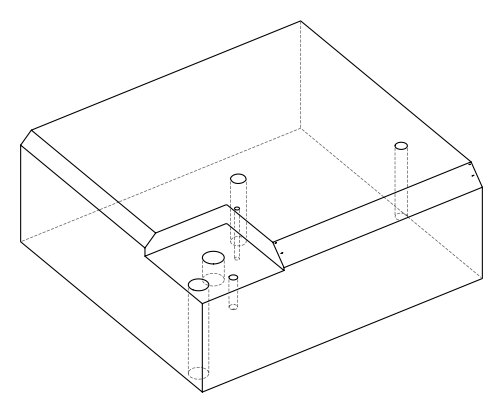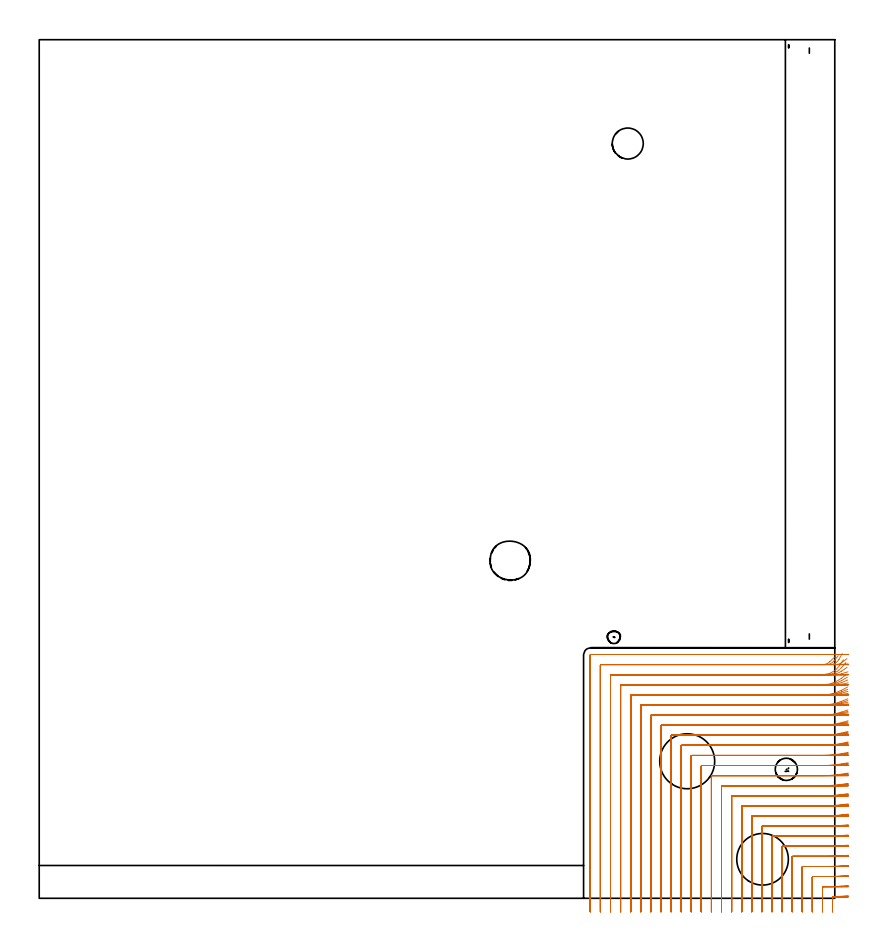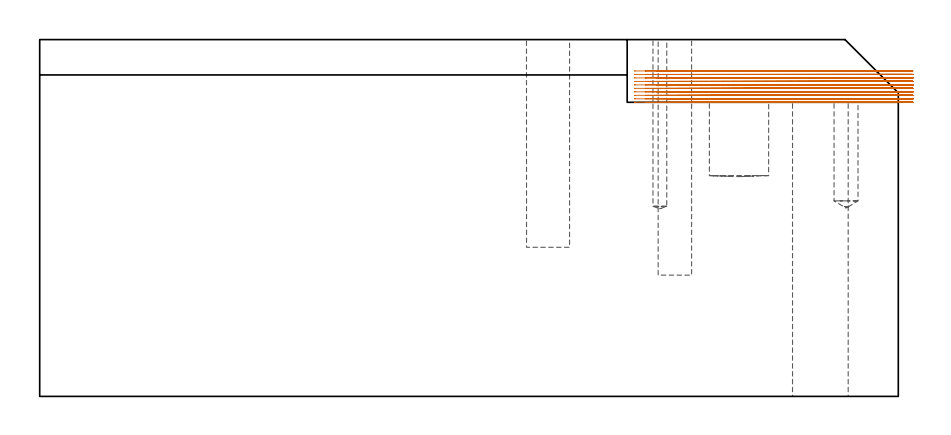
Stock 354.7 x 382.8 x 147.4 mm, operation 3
(PLAN: 16 operations, 11 tool changes, 156.4 min)
(1 AREA_MILL | FG_CHAMFER_SURFACE | UGT0205_001 | 11.84 min | 26630 mm3)
(2 AREA_MILL_1 | FG_CHAMFER_SURFACE_1 | UGT0205_001 | 17.73 min | 67552 mm3)
(3 MILL_CORNER_NOTCH_RECTANGULAR | CORNER_NOTCH_RECTANGULAR | NXT0201_008 | Follow Part, ap 1.5, ae 75% | 120.4 min | 321274 mm3)
(4 MILL_BLIND_HOLE_FROM_SOLID_MATERIAL | STEP1POCKET | NXT0201_011 | Spiral | 1.03 min | 14537 mm3)
(5 MILL_BLIND_HOLE_FROM_SOLID_MATERIAL_1 | STEP1POCKET_3 | NXT0201_011 | Spiral | 2.65 min | 21349 mm3)
(6 INDEXABLE_INSERT_DRILL_BLIND_HOLE_FROM_SOLID | STEP1POCKET_1 | NXT0302_020 | 0.14 min | 14312 mm3)
(7 SPOT_DRILL | STEP1HOLE | NXT0321_9005460120000 | 0.05 min | 181 mm3)
(8 SPOT_DRILL_1 | STEP1POCKET_2 | NXT0321_9005460120000 | 0.03 min | 7 mm3)
(9 SPOT_DRILL_2 | STEP1POCKET_4 | NXT0321_9005460120000 | 0.03 min | 26 mm3)
(10 DRILL_BLIND_HOLE_INTO_CENTER | STEP1HOLE | NXT0301_028 | 0.05 min | 124 mm3)
(11 GUN_DRILL_THROUGH_HOLE | STEP1HOLE | UGT0307_001 | 0.55 min | 2199 mm3)
(12 SPADE_DRILL_TO_ENLARGE_THROUGH_HOLE | STEP1HOLE | UGT0306_005 | 0.52 min | 17512 mm3)
(13 DRILL_TO_ENLARGE_THROUGH_HOLE | STEP1HOLE | UGT0301_055 | 0.53 min | 30396 mm3)
(14 DRILL_BLIND_HOLE_INTO_CENTER_1 | STEP1POCKET_2 | UGT0301_494 | 0.19 min | 3193 mm3)
(15 DRILL_BLIND_HOLE_INTO_CENTER_2 | STEP1POCKET_4 | NXT0301_028 | 0.29 min | 1756 mm3)
(16 BORE_BLIND_HOLE | STEP1POCKET_3 | UGT0332_075 | 0.35 min | 0 mm3)
(TOOL UGT0205_001 | Chamfer Mill 20 x 3 x 45 deg. | D20 FL50 Z2)
(TOOL NXT0201_008 | ENDMILL 6mm [2P460-0600-NA 1630] | D6 FL26 Z6)
(TOOL NXT0201_011 | ENDMILL 12mm [2P460-1200-NA 1630] | D12 FL38 Z6)
(TOOL NXT0302_020 | Index. Insert Drill 24.5mm [880-D2450L25-03] | D24.5 PA176 FL74 Z2)
(TOOL NXT0321_9005460120000 | NC Spot Drill, 142deg, 12mm, Carbide, Uncoated | D12 PA142 FL30 Z2)
(TOOL NXT0301_028 | Carbide Drill 5.7mm [860.1-0570-046A1-MM 2214] | D5.7 PA140 FL70 Z2)
(TOOL UGT0307_001 | Gun Drill 5 mm | D5 PA130 FL24 Z1)
(TOOL UGT0306_005 | Spade Drill 14.5mm | D14.5 PA132 FL10 Z2)
(TOOL UGT0301_055 | Twist Drill 23 mm | D23 PA118 FL155 Z2)
(TOOL UGT0301_494 | Carbide Drill 9.9 mm | D9.9 PA118 FL87 Z2)
(TOOL UGT0332_075 | 17.75 mm Rough Boring Bar | D17.75)
(OP 3 MILL_CORNER_NOTCH_RECTANGULAR, part 2 of 2)
G0 Z157.4
X360.68 Y37.537
Z134.45
G1 X357.7 Y37.188
G2 X349.332 Y36.7 R72. F500.
G1 X317.995
G3 X317.7 Y36.405 R0.3
G1 Y-3.
Y-6. F250.
G0 Z157.4
X360.677 Y42.093
Z134.45
G1 X357.7 Y41.721
G2 X349.332 Y41.2 R67.5 F500.
G1 X313.495
G3 X313.2 Y40.905 R0.3
G1 Y-3.
Y-6. F250.
G0 Z157.4
X360.673 Y46.657
Z134.45
G1 X357.7 Y46.258
G2 X349.332 Y45.7 R63. F500.
G1 X308.995
G3 X308.7 Y45.405 R0.3
G1 Y-3.
Y-6. F250.
G0 Z157.4
X360.669 Y51.231
Z134.45
G1 X357.7 Y50.802
G2 X349.332 Y50.2 R58.5 F500.
G1 X304.496
G3 X304.2 Y49.904 R0.3
G1 Y-3.
Y-6. F250.
G0 Z157.4
X360.664 Y55.817
Z134.45
G1 X357.7 Y55.352
G2 X349.332 Y54.7 R54. F500.
G1 X299.996
G3 X299.7 Y54.404 R0.3
G1 Y-3.
Y-6. F250.
G0 Z157.4
X360.657 Y60.419
Z134.45
G1 X357.7 Y59.912
G2 X349.332 Y59.2 R49.5 F500.
G1 X295.496
G3 X295.2 Y58.904 R0.3
G1 Y-3.
Y-6. F250.
G0 Z157.4
X360.648 Y65.043
Z134.45
G1 X357.7 Y64.485
G2 X349.332 Y63.7 R45. F500.
G1 X290.996
G3 X290.7 Y63.404 R0.3
G1 Y-3.
Y-6. F250.
G0 Z157.4
X360.635 Y69.694
Z134.45
G1 X357.7 Y69.074
G2 X349.332 Y68.2 R40.5 F500.
G1 X286.496
G3 X286.2 Y67.904 R0.3
G1 Y-3.
Y-6. F250.
G0 Z157.4
X360.618 Y74.383
Z134.45
G1 X357.7 Y73.686
G2 X349.332 Y72.7 R36. F500.
G1 X281.996
G3 X281.7 Y72.404 R0.3
G1 Y-3.
Y-6. F250.
G0 Z157.4
X360.592 Y79.129
Z134.45
G1 X357.7 Y78.332
G2 X349.332 Y77.2 R31.5 F500.
G1 X277.497
G3 X277.2 Y76.903 R0.3
G1 Y-3.
Y-6. F250.
G0 Z157.4
X360.552 Y83.959
Z134.45
G1 X357.7 Y83.029
G2 X349.332 Y81.7 R27. F500.
G1 X272.997
G3 X272.7 Y81.403 R0.3
G1 Y-3.
Y-6. F250.
G0 Z157.4
X360.485 Y88.929
Z134.45
G1 X357.7 Y87.814
G2 X349.332 Y86.2 R22.5 F500.
G1 X268.497
G3 X268.2 Y85.903 R0.3
G1 Y-3.
Y-6. F250.
G0 Z157.4
X360.356 Y94.158
Z134.45
G1 X357.7 Y92.763
G2 X349.332 Y90.7 R18. F500.
G1 X263.997
G3 X263.7 Y90.403 R0.3
G1 Y-3.
Y-6. F250.
G0 Z157.4
X360.054 Y99.965
Z134.45
G1 X357.7 Y98.106
G2 X349.332 Y95.2 R13.5 F500.
G1 X259.497
G3 X259.2 Y94.903 R0.3
G1 Y-3.
Y-6. F250.
G0 Z157.4
X358.515 Y106.317
Z134.45
G1 X356.882 Y103.801
G2 X349.332 Y99.7 R9. F500.
G1 X254.997
G3 X254.7 Y99.403 R0.3
G1 Y-3.
Y-6. F250.
G0 Z157.4
X354.619 Y107.558
Z134.45
G1 X352.465 Y105.47
G2 X349.332 Y104.2 R4.5 F500.
G1 X250.498
G3 X250.2 Y103.902 R0.3
G1 Y-3.
Y-6. F250.
G0 Z157.4
X352.332 Y108.7
Z134.45
G1 X349.332
X246. F500.
G3 X245.7 Y108.4 R0.3
G1 Y-3.
Y-6. F250.
G0 Z157.4
X360.694 Y1.105
Z133.011
G1 X357.7 Y0.915
G2 X353.985 Y0.745 R108. F500.
G3 X353.7 Y0.451 R0.3
G1 Y-3.
Y-6. F250.
G0 Z157.4
X360.694 Y5.622
Z133.011
G1 X357.7 Y5.425
G2 X350.885 Y5.2 R103.5 F500.
G1 X349.494
G3 X349.2 Y4.906 R0.3
G1 Y-3.
Y-6. F250.
G0 Z157.4
X360.693 Y10.141
Z133.011
G1 X357.7 Y9.935
G2 X350.885 Y9.7 R99. F500.
G1 X344.994
G3 X344.7 Y9.406 R0.3
G1 Y-3.
Y-6. F250.
G0 Z157.4
X360.692 Y14.662
Z133.011
G1 X357.7 Y14.446
G2 X350.885 Y14.2 R94.5 F500.
G1 X340.494
G3 X340.2 Y13.906 R0.3
G1 Y-3.
Y-6. F250.
G0 Z157.4
X360.691 Y19.186
Z133.011
G1 X357.7 Y18.958
G2 X350.885 Y18.7 R90. F500.
G1 X335.994
G3 X335.7 Y18.406 R0.3
G1 Y-3.
Y-6. F250.
G0 Z157.4
X360.69 Y23.711
Z133.011
G1 X357.7 Y23.472
G2 X350.885 Y23.2 R85.5 F500.
G1 X331.494
G3 X331.2 Y22.906 R0.3
G1 Y-3.
Y-6. F250.
G0 Z157.4
X360.689 Y28.24
Z133.011
G1 X357.7 Y27.987
G2 X350.885 Y27.7 R81. F500.
G1 X326.995
G3 X326.7 Y27.405 R0.3
G1 Y-3.
Y-6. F250.
G0 Z157.4
X360.688 Y32.771
Z133.011
G1 X357.7 Y32.504
G2 X350.885 Y32.2 R76.5 F500.
G1 X322.495
G3 X322.2 Y31.905 R0.3
G1 Y-3.
Y-6. F250.
G0 Z157.4
X360.687 Y37.307
Z133.011
G1 X357.7 Y37.023
G2 X350.885 Y36.7 R72. F500.
G1 X317.995
G3 X317.7 Y36.405 R0.3
G1 Y-3.
Y-6. F250.
G0 Z157.4
X360.685 Y41.848
Z133.011
G1 X357.7 Y41.545
G2 X350.885 Y41.2 R67.5 F500.
G1 X313.495
G3 X313.2 Y40.905 R0.3
G1 Y-3.
Y-6. F250.
G0 Z157.4
X360.682 Y46.394
Z133.011
G1 X357.7 Y46.07
G2 X350.885 Y45.7 R63. F500.
G1 X308.995
G3 X308.7 Y45.405 R0.3
G1 Y-3.
Y-6. F250.
G0 Z157.4
X360.68 Y50.948
Z133.011
G1 X357.7 Y50.598
G2 X350.885 Y50.2 R58.5 F500.
G1 X304.496
G3 X304.2 Y49.904 R0.3
G1 Y-3.
Y-6. F250.
G0 Z157.4
X360.676 Y55.51
Z133.011
G1 X357.7 Y55.132
G2 X350.885 Y54.7 R54. F500.
G1 X299.996
G3 X299.7 Y54.404 R0.3
G1 Y-3.
Y-6. F250.
G0 Z157.4
X360.671 Y60.084
Z133.011
G1 X357.7 Y59.671
G2 X350.885 Y59.2 R49.5 F500.
G1 X295.496
G3 X295.2 Y58.904 R0.3
G1 Y-3.
Y-6. F250.
G0 Z157.4
X360.665 Y64.673
Z133.011
G1 X357.7 Y64.219
G2 X350.885 Y63.7 R45. F500.
G1 X290.996
G3 X290.7 Y63.404 R0.3
G1 Y-3.
Y-6. F250.
G0 Z157.4
X360.657 Y69.282
Z133.011
G1 X357.7 Y68.778
G2 X350.885 Y68.2 R40.5 F500.
G1 X286.496
G3 X286.2 Y67.904 R0.3
G1 Y-3.
Y-6. F250.
G0 Z157.4
X360.646 Y73.919
Z133.011
G1 X357.7 Y73.351
G2 X350.885 Y72.7 R36. F500.
G1 X281.996
G3 X281.7 Y72.404 R0.3
G1 Y-3.
Y-6. F250.
G0 Z157.4
X360.629 Y78.595
Z133.011
G1 X357.7 Y77.946
G2 X350.885 Y77.2 R31.5 F500.
G1 X277.497
G3 X277.2 Y76.903 R0.3
G1 Y-3.
Y-6. F250.
G0 Z157.4
X360.603 Y83.332
Z133.011
G1 X357.7 Y82.574
G2 X350.885 Y81.7 R27. F500.
G1 X272.997
G3 X272.7 Y81.403 R0.3
G1 Y-3.
Y-6. F250.
G0 Z157.4
X360.559 Y88.166
Z133.011
G1 X357.7 Y87.257
G2 X350.885 Y86.2 R22.5 F500.
G1 X268.497
G3 X268.2 Y85.903 R0.3
G1 Y-3.
Y-6. F250.
G0 Z157.4
X360.477 Y93.176
Z133.011
G1 X357.7 Y92.04
G2 X350.885 Y90.7 R18. F500.
G1 X263.997
G3 X263.7 Y90.403 R0.3
G1 Y-3.
Y-6. F250.
G0 Z157.4
X360.29 Y98.561
Z133.011
G1 X357.7 Y97.047
G2 X350.885 Y95.2 R13.5 F500.
G1 X259.497
G3 X259.2 Y94.903 R0.3
G1 Y-3.
Y-6. F250.
G0 Z157.4
X359.658 Y105.09
Z133.011
G1 X357.698 Y102.819
G2 X350.885 Y99.7 R9. F500.
G1 X254.997
G3 X254.7 Y99.403 R0.3
G1 Y-3.
Y-6. F250.
G0 Z157.4
X356.272 Y108.229
Z133.011
G1 X354.397 Y105.887
G2 X350.885 Y104.2 R4.5 F500.
G1 X250.497
G3 X250.2 Y103.903 R0.3
G1 Y-3.
Y-6. F250.
G0 Z157.4
X353.885 Y108.7
Z133.011
G1 X350.885
X246. F500.
G3 X245.7 Y108.4 R0.3
G1 Y-3.
Y-6. F250.
G0 Z157.4
X360.697 Y0.96
Z131.572
G1 X357.7 Y0.819
G2 X353.99 Y0.709 R108. F500.
G3 X353.7 Y0.415 R0.3
G1 Y-3.
Y-6. F250.
G0 Z157.4
X360.696 Y5.471
Z131.572
G1 X357.7 Y5.324
G2 X352.632 Y5.2 R103.5 F500.
G1 X349.494
G3 X349.2 Y4.906 R0.3
G1 Y-3.
Y-6. F250.
G0 Z157.4
X360.696 Y9.983
Z131.572
G1 X357.7 Y9.83
G2 X352.632 Y9.7 R99. F500.
G1 X344.994
G3 X344.7 Y9.406 R0.3
G1 Y-3.
Y-6. F250.
G0 Z157.4
X360.696 Y14.497
Z131.572
G1 X357.7 Y14.336
G2 X352.632 Y14.2 R94.5 F500.
G1 X340.494
G3 X340.2 Y13.906 R0.3
G1 Y-3.
Y-6. F250.
G0 Z157.4
X360.695 Y19.012
Z131.572
G1 X357.7 Y18.843
G2 X352.632 Y18.7 R90. F500.
G1 X335.994
G3 X335.7 Y18.406 R0.3
G1 Y-3.
Y-6. F250.
G0 Z157.4
X360.695 Y23.528
Z131.572
G1 X357.7 Y23.35
G2 X352.632 Y23.2 R85.5 F500.
G1 X331.494
G3 X331.2 Y22.906 R0.3
G1 Y-3.
Y-6. F250.
G0 Z157.4
X360.694 Y28.046
Z131.572
G1 X357.7 Y27.859
G2 X352.632 Y27.7 R81. F500.
G1 X326.995
G3 X326.7 Y27.405 R0.3
G1 Y-3.
Y-6. F250.
G0 Z157.4
X360.693 Y32.567
Z131.572
G1 X357.7 Y32.368
G2 X352.632 Y32.2 R76.5 F500.
G1 X322.495
G3 X322.2 Y31.905 R0.3
G1 Y-3.
Y-6. F250.
G0 Z157.4
X360.693 Y37.09
Z131.572
G1 X357.7 Y36.879
G2 X352.632 Y36.7 R72. F500.
G1 X317.995
G3 X317.7 Y36.405 R0.3
G1 Y-3.
Y-6. F250.
G0 Z157.4
X360.692 Y41.616
Z131.572
G1 X357.7 Y41.391
G2 X352.632 Y41.2 R67.5 F500.
G1 X313.495
G3 X313.2 Y40.905 R0.3
G1 Y-3.
Y-6. F250.
G0 Z157.4
X360.69 Y46.146
Z131.572
G1 X357.7 Y45.904
G2 X352.632 Y45.7 R63. F500.
G1 X308.995
G3 X308.7 Y45.405 R0.3
G1 Y-3.
Y-6. F250.
G0 Z157.4
X360.689 Y50.68
Z131.572
G1 X357.7 Y50.42
G2 X352.632 Y50.2 R58.5 F500.
G1 X304.496
G3 X304.2 Y49.904 R0.3
G1 Y-3.
Y-6. F250.
G0 Z157.4
X360.687 Y55.22
Z131.572
G1 X357.7 Y54.938
G2 X352.632 Y54.7 R54. F500.
G1 X299.996
G3 X299.7 Y54.404 R0.3
G1 Y-3.
Y-6. F250.
G0 Z157.4
X360.684 Y59.767
Z131.572
G1 X357.7 Y59.46
G2 X352.632 Y59.2 R49.5 F500.
G1 X295.496
G3 X295.2 Y58.904 R0.3
G1 Y-3.
Y-6. F250.
G0 Z157.4
X360.681 Y64.324
Z131.572
G1 X357.7 Y63.986
G2 X352.632 Y63.7 R45. F500.
G1 X290.996
G3 X290.7 Y63.404 R0.3
G1 Y-3.
Y-6. F250.
G0 Z157.4
X360.676 Y68.894
Z131.572
G1 X357.7 Y68.518
G2 X352.632 Y68.2 R40.5 F500.
G1 X286.496
G3 X286.2 Y67.904 R0.3
G1 Y-3.
Y-6. F250.
G0 Z157.4
X360.67 Y73.481
Z131.572
G1 X357.7 Y73.059
G2 X352.632 Y72.7 R36. F500.
G1 X281.996
G3 X281.7 Y72.404 R0.3
G1 Y-3.
Y-6. F250.
G0 Z157.4
X360.661 Y78.093
Z131.572
G1 X357.7 Y77.61
G2 X352.632 Y77.2 R31.5 F500.
G1 X277.497
G3 X277.2 Y76.903 R0.3
G1 Y-3.
Y-6. F250.
G0 Z157.4
X360.647 Y82.743
Z131.572
G1 X357.7 Y82.18
G2 X352.632 Y81.7 R27. F500.
G1 X272.997
G3 X272.7 Y81.403 R0.3
G1 Y-3.
Y-6. F250.
G0 Z157.4
X360.623 Y87.454
Z131.572
G1 X357.7 Y86.778
G2 X352.632 Y86.2 R22.5 F500.
G1 X268.497
G3 X268.2 Y85.903 R0.3
G1 Y-3.
Y-6. F250.
G0 Z157.4
X360.579 Y92.273
Z131.572
G1 X357.7 Y91.428
G2 X352.632 Y90.7 R18. F500.
G1 X263.997
G3 X263.7 Y90.403 R0.3
G1 Y-3.
Y-6. F250.
G0 Z157.4
X360.481 Y97.314
Z131.572
G1 X357.7 Y96.187
G2 X352.632 Y95.2 R13.5 F500.
G1 X259.497
G3 X259.2 Y94.903 R0.3
G1 Y-3.
Y-6. F250.
G0 Z157.4
X360.179 Y102.952
Z131.572
G1 X357.7 Y101.263
G2 X352.632 Y99.7 R9. F500.
G1 X254.997
G3 X254.7 Y99.403 R0.3
G1 Y-3.
Y-6. F250.
G0 Z157.4
X358.023 Y109.134
Z131.572
G1 X356.564 Y106.512
G2 X352.632 Y104.2 R4.5 F500.
G1 X250.497
G3 X250.2 Y103.903 R0.3
G1 Y-3.
Y-6. F250.
G0 Z157.4
X355.632 Y108.7
Z131.572
G1 X352.632
X246. F500.
G3 X245.7 Y108.4 R0.3
G1 Y-3.
Y-6. F250.
G0 Z157.4
X360.699 Y0.806
Z130.133
G1 X357.7 Y0.733
G2 X355.048 Y0.7 R108. F500.
G1 X353.993
G3 X353.7 Y0.407 R0.3
G1 Y-3.
Y-6. F250.
G0 Z157.4
X360.699 Y5.311
Z130.133
G1 X357.7 Y5.234
G2 X355.048 Y5.2 R103.5 F500.
G1 X349.494
G3 X349.2 Y4.906 R0.3
G1 Y-3.
Y-6. F250.
G0 Z157.4
X360.699 Y9.816
Z130.133
G1 X357.7 Y9.736
G2 X355.048 Y9.7 R99. F500.
G1 X344.994
G3 X344.7 Y9.406 R0.3
G1 Y-3.
Y-6. F250.
G0 Z157.4
X360.699 Y14.321
Z130.133
G1 X357.7 Y14.237
G2 X355.048 Y14.2 R94.5 F500.
G1 X340.494
G3 X340.2 Y13.906 R0.3
G1 Y-3.
Y-6. F250.
G0 Z157.4
X360.699 Y18.828
Z130.133
G1 X357.7 Y18.739
G2 X355.048 Y18.7 R90. F500.
G1 X335.994
G3 X335.7 Y18.406 R0.3
G1 Y-3.
Y-6. F250.
G0 Z157.4
X360.699 Y23.334
Z130.133
G1 X357.7 Y23.241
G2 X355.048 Y23.2 R85.5 F500.
G1 X331.494
G3 X331.2 Y22.906 R0.3
G1 Y-3.
Y-6. F250.
G0 Z157.4
X360.698 Y27.842
Z130.133
G1 X357.7 Y27.743
G2 X355.048 Y27.7 R81. F500.
G1 X326.995
G3 X326.7 Y27.405 R0.3
G1 Y-3.
Y-6. F250.
G0 Z157.4
X360.698 Y32.35
Z130.133
G1 X357.7 Y32.246
G2 X355.048 Y32.2 R76.5 F500.
G1 X322.495
G3 X322.2 Y31.905 R0.3
G1 Y-3.
Y-6. F250.
G0 Z157.4
X360.698 Y36.859
Z130.133
G1 X357.7 Y36.749
G2 X355.048 Y36.7 R72. F500.
G1 X317.995
G3 X317.7 Y36.405 R0.3
G1 Y-3.
Y-6. F250.
G0 Z157.4
X360.698 Y41.37
Z130.133
G1 X357.7 Y41.252
G2 X355.048 Y41.2 R67.5 F500.
G1 X313.495
G3 X313.2 Y40.905 R0.3
G1 Y-3.
Y-6. F250.
G0 Z157.4
X360.697 Y45.882
Z130.133
G1 X357.7 Y45.756
G2 X355.048 Y45.7 R63. F500.
G1 X308.995
G3 X308.7 Y45.405 R0.3
G1 Y-3.
Y-6. F250.
G0 Z157.4
X360.697 Y50.396
Z130.133
G1 X357.7 Y50.26
G2 X355.048 Y50.2 R58.5 F500.
G1 X304.496
G3 X304.2 Y49.904 R0.3
G1 Y-3.
Y-6. F250.
G0 Z157.4
X360.696 Y54.913
Z130.133
G1 X357.7 Y54.765
G2 X355.048 Y54.7 R54. F500.
G1 X299.996
G3 X299.7 Y54.404 R0.3
G1 Y-3.
Y-6. F250.
G0 Z157.4
X360.696 Y59.432
Z130.133
G1 X357.7 Y59.271
G2 X355.048 Y59.2 R49.5 F500.
G1 X295.496
G3 X295.2 Y58.904 R0.3
G1 Y-3.
Y-6. F250.
G0 Z157.4
X360.695 Y63.955
Z130.133
G1 X357.7 Y63.778
G2 X355.048 Y63.7 R45. F500.
G1 X290.996
G3 X290.7 Y63.404 R0.3
G1 Y-3.
Y-6. F250.
G0 Z157.4
X360.694 Y68.483
Z130.133
G1 X357.7 Y68.287
G2 X355.048 Y68.2 R40.5 F500.
G1 X286.496
G3 X286.2 Y67.904 R0.3
G1 Y-3.
Y-6. F250.
G0 Z157.4
X360.692 Y73.019
Z130.133
G1 X357.7 Y72.798
G2 X355.048 Y72.7 R36. F500.
G1 X281.996
G3 X281.7 Y72.404 R0.3
G1 Y-3.
Y-6. F250.
G0 Z157.4
X360.689 Y77.564
Z130.133
G1 X357.7 Y77.312
G2 X355.048 Y77.2 R31.5 F500.
G1 X277.497
G3 X277.2 Y76.903 R0.3
G1 Y-3.
Y-6. F250.
G0 Z157.4
X360.686 Y82.125
Z130.133
G1 X357.7 Y81.831
G2 X355.048 Y81.7 R27. F500.
G1 X272.997
G3 X272.7 Y81.403 R0.3
G1 Y-3.
Y-6. F250.
G0 Z157.4
X360.679 Y86.711
Z130.133
G1 X357.7 Y86.357
G2 X355.048 Y86.2 R22.5 F500.
G1 X268.497
G3 X268.2 Y85.903 R0.3
G1 Y-3.
Y-6. F250.
G0 Z157.4
X360.667 Y91.339
Z130.133
G1 X357.7 Y90.896
G2 X355.048 Y90.7 R18. F500.
G1 X263.997
G3 X263.7 Y90.403 R0.3
G1 Y-3.
Y-6. F250.
G0 Z157.4
X360.642 Y96.053
Z130.133
G1 X357.7 Y95.463
G2 X355.048 Y95.2 R13.5 F500.
G1 X259.497
G3 X259.2 Y94.903 R0.3
G1 Y-3.
Y-6. F250.
G0 Z157.4
X360.567 Y100.984
Z130.133
G1 X357.7 Y100.1
G2 X355.048 Y99.7 R9. F500.
G1 X254.997
G3 X254.7 Y99.403 R0.3
G1 Y-3.
Y-6. F250.
G0 Z157.4
X360.123 Y106.833
Z130.133
G1 X357.7 Y105.065
G2 X355.048 Y104.2 R4.5 F500.
G1 X250.497
G3 X250.2 Y103.903 R0.3
G1 Y-3.
Y-6. F250.
G0 Z157.4
X358.048 Y108.7
Z130.133
G1 X355.048
X246. F500.
G3 X245.7 Y108.4 R0.3
G1 Y-3.
Y-6. F250.
G0 Z157.4
X360.7 Y0.713
Z128.694
G1 X357.7 Y0.701
X357.25 Y0.7 F500.
X353.993
G3 X353.7 Y0.407 R0.3
G1 Y-3.
Y-6. F250.
G0 Z157.4
X360.7 Y5.214
Z128.694
G1 X357.7 Y5.201
X357.25 Y5.2 F500.
X349.494
G3 X349.2 Y4.906 R0.3
G1 Y-3.
Y-6. F250.
G0 Z157.4
X360.7 Y9.715
Z128.694
G1 X357.7 Y9.701
G2 X357.25 Y9.7 R99. F500.
G1 X344.994
G3 X344.7 Y9.406 R0.3
G1 Y-3.
Y-6. F250.
G0 Z157.4
X360.7 Y14.215
Z128.694
G1 X357.7 Y14.201
G2 X357.25 Y14.2 R94.5 F500.
G1 X340.494
G3 X340.2 Y13.906 R0.3
G1 Y-3.
Y-6. F250.
G0 Z157.4
X360.7 Y18.716
Z128.694
G1 X357.7 Y18.701
G2 X357.25 Y18.7 R90. F500.
G1 X335.994
G3 X335.7 Y18.406 R0.3
G1 Y-3.
Y-6. F250.
G0 Z157.4
X360.7 Y23.217
Z128.694
G1 X357.7 Y23.201
G2 X357.25 Y23.2 R85.5 F500.
G1 X331.494
G3 X331.2 Y22.906 R0.3
G1 Y-3.
Y-6. F250.
G0 Z157.4
X360.7 Y27.718
Z128.694
G1 X357.7 Y27.701
G2 X357.25 Y27.7 R81. F500.
G1 X326.995
G3 X326.7 Y27.405 R0.3
G1 Y-3.
Y-6. F250.
G0 Z157.4
X360.7 Y32.219
Z128.694
G1 X357.7 Y32.201
G2 X357.25 Y32.2 R76.5 F500.
G1 X322.495
G3 X322.2 Y31.905 R0.3
G1 Y-3.
Y-6. F250.
G0 Z157.4
X360.7 Y36.72
Z128.694
G1 X357.7 Y36.701
G2 X357.25 Y36.7 R72. F500.
G1 X317.995
G3 X317.7 Y36.405 R0.3
G1 Y-3.
Y-6. F250.
G0 Z157.4
X360.7 Y41.221
Z128.694
G1 X357.7 Y41.201
G2 X357.25 Y41.2 R67.5 F500.
G1 X313.495
G3 X313.2 Y40.905 R0.3
G1 Y-3.
Y-6. F250.
G0 Z157.4
X360.7 Y45.723
Z128.694
G1 X357.7 Y45.702
G2 X357.25 Y45.7 R63. F500.
G1 X308.995
G3 X308.7 Y45.405 R0.3
G1 Y-3.
Y-6. F250.
G0 Z157.4
X360.7 Y50.225
Z128.694
G1 X357.7 Y50.202
G2 X357.25 Y50.2 R58.5 F500.
G1 X304.496
G3 X304.2 Y49.904 R0.3
G1 Y-3.
Y-6. F250.
G0 Z157.4
X360.7 Y54.727
Z128.694
G1 X357.7 Y54.702
G2 X357.25 Y54.7 R54. F500.
G1 X299.996
G3 X299.7 Y54.404 R0.3
G1 Y-3.
Y-6. F250.
G0 Z157.4
X360.7 Y59.229
Z128.694
G1 X357.7 Y59.202
G2 X357.25 Y59.2 R49.5 F500.
G1 X295.496
G3 X295.2 Y58.904 R0.3
G1 Y-3.
Y-6. F250.
G0 Z157.4
X360.7 Y63.732
Z128.694
G1 X357.7 Y63.702
G2 X357.25 Y63.7 R45. F500.
G1 X290.996
G3 X290.7 Y63.404 R0.3
G1 Y-3.
Y-6. F250.
G0 Z157.4
X360.7 Y68.236
Z128.694
G1 X357.7 Y68.202
G2 X357.25 Y68.2 R40.5 F500.
G1 X286.496
G3 X286.2 Y67.904 R0.3
G1 Y-3.
Y-6. F250.
G0 Z157.4
X360.7 Y72.74
Z128.694
G1 X357.7 Y72.703
G2 X357.25 Y72.7 R36. F500.
G1 X281.996
G3 X281.7 Y72.404 R0.3
G1 Y-3.
Y-6. F250.
G0 Z157.4
X360.7 Y77.246
Z128.694
G1 X357.7 Y77.203
G2 X357.25 Y77.2 R31.5 F500.
G1 X277.497
G3 X277.2 Y76.903 R0.3
G1 Y-3.
Y-6. F250.
G0 Z157.4
X360.7 Y81.754
Z128.694
G1 X357.7 Y81.704
G2 X357.25 Y81.7 R27. F500.
G1 X272.997
G3 X272.7 Y81.403 R0.3
G1 Y-3.
Y-6. F250.
G0 Z157.4
X360.699 Y86.264
Z128.694
G1 X357.7 Y86.204
G2 X357.25 Y86.2 R22.5 F500.
G1 X268.497
G3 X268.2 Y85.903 R0.3
G1 Y-3.
Y-6. F250.
G0 Z157.4
X360.699 Y90.781
Z128.694
G1 X357.7 Y90.706
G2 X357.25 Y90.7 R18. F500.
G1 X263.997
G3 X263.7 Y90.403 R0.3
G1 Y-3.
Y-6. F250.
G0 Z157.4
X360.698 Y95.307
Z128.694
G1 X357.7 Y95.207
G2 X357.25 Y95.2 R13.5 F500.
G1 X259.497
G3 X259.2 Y94.903 R0.3
G1 Y-3.
Y-6. F250.
G0 Z157.4
X360.696 Y99.861
Z128.694
G1 X357.7 Y99.711
G2 X357.25 Y99.7 R9. F500.
G1 X254.997
G3 X254.7 Y99.403 R0.3
G1 Y-3.
Y-6. F250.
G0 Z157.4
X360.685 Y104.522
Z128.694
G1 X357.7 Y104.223
G2 X357.25 Y104.2 R4.5 F500.
G1 X250.498
G3 X250.2 Y103.902 R0.3
G1 Y-3.
Y-6. F250.
G0 Z157.4
X360.25 Y108.7
Z128.694
G1 X357.25
X246. F500.
G3 X245.7 Y108.4 R0.3
G1 Y-3.
Y-6. F250.
G0 Z157.4
X360.7 Y0.7
Z127.256
G1 X357.7
X353.993 F500.
G3 X353.7 Y0.407 R0.3
G1 Y-3.
Y-6. F250.
G0 Z157.4
X360.7 Y5.2
Z127.256
G1 X357.7
X349.494 F500.
G3 X349.2 Y4.906 R0.3
G1 Y-3.
Y-6. F250.
G0 Z157.4
X360.7 Y9.7
Z127.256
G1 X357.7
X344.994 F500.
G3 X344.7 Y9.406 R0.3
G1 Y-3.
Y-6. F250.
G0 Z157.4
X360.7 Y14.2
Z127.256
G1 X357.7
X340.494 F500.
G3 X340.2 Y13.906 R0.3
G1 Y-3.
Y-6. F250.
G0 Z157.4
X360.7 Y18.7
Z127.256
G1 X357.7
X335.994 F500.
G3 X335.7 Y18.406 R0.3
G1 Y-3.
Y-6. F250.
G0 Z157.4
X360.7 Y23.2
Z127.256
G1 X357.7
X331.494 F500.
G3 X331.2 Y22.906 R0.3
G1 Y-3.
Y-6. F250.
G0 Z157.4
X360.7 Y27.7
Z127.256
G1 X357.7
X326.995 F500.
G3 X326.7 Y27.405 R0.3
G1 Y-3.
Y-6. F250.
G0 Z157.4
X360.7 Y32.2
Z127.256
G1 X357.7
X322.495 F500.
G3 X322.2 Y31.905 R0.3
G1 Y-3.
Y-6. F250.
G0 Z157.4
X360.7 Y36.7
Z127.256
G1 X357.7
X317.995 F500.
G3 X317.7 Y36.405 R0.3
G1 Y-3.
Y-6. F250.
G0 Z157.4
X360.7 Y41.2
Z127.256
G1 X357.7
X313.495 F500.
G3 X313.2 Y40.905 R0.3
G1 Y-3.
Y-6. F250.
G0 Z157.4
X360.7 Y45.7
Z127.256
G1 X357.7
X308.995 F500.
G3 X308.7 Y45.405 R0.3
G1 Y-3.
Y-6. F250.
G0 Z157.4
X360.7 Y50.2
Z127.256
G1 X357.7
X304.496 F500.
G3 X304.2 Y49.904 R0.3
G1 Y-3.
Y-6. F250.
G0 Z157.4
X360.7 Y54.7
Z127.256
G1 X357.7
X299.996 F500.
G3 X299.7 Y54.404 R0.3
G1 Y-3.
Y-6. F250.
G0 Z157.4
X360.7 Y59.2
Z127.256
G1 X357.7
X295.496 F500.
G3 X295.2 Y58.904 R0.3
G1 Y-3.
Y-6. F250.
G0 Z157.4
X360.7 Y63.7
Z127.256
G1 X357.7
X290.996 F500.
G3 X290.7 Y63.404 R0.3
G1 Y-3.
Y-6. F250.
G0 Z157.4
X360.7 Y68.2
Z127.256
G1 X357.7
X286.496 F500.
G3 X286.2 Y67.904 R0.3
G1 Y-3.
Y-6. F250.
G0 Z157.4
X360.7 Y72.7
Z127.256
G1 X357.7
X281.996 F500.
G3 X281.7 Y72.404 R0.3
G1 Y-3.
Y-6. F250.
G0 Z157.4
X360.7 Y77.2
Z127.256
G1 X357.7
X277.497 F500.
G3 X277.2 Y76.903 R0.3
G1 Y-3.
Y-6. F250.
G0 Z157.4
X360.7 Y81.7
Z127.256
G1 X357.7
X272.997 F500.
G3 X272.7 Y81.403 R0.3
G1 Y-3.
Y-6. F250.
G0 Z157.4
X360.7 Y86.2
Z127.256
G1 X357.7
X268.497 F500.
G3 X268.2 Y85.903 R0.3
G1 Y-3.
Y-6. F250.
G0 Z157.4
X360.7 Y90.7
Z127.256
G1 X357.7
X263.997 F500.
G3 X263.7 Y90.403 R0.3
G1 Y-3.
Y-6. F250.
G0 Z157.4
X360.7 Y95.2
Z127.256
G1 X357.7
X259.497 F500.
G3 X259.2 Y94.903 R0.3
G1 Y-3.
Y-6. F250.
G0 Z157.4
X360.7 Y99.7
Z127.256
G1 X357.7
X254.997 F500.
G3 X254.7 Y99.403 R0.3
G1 Y-3.
Y-6. F250.
G0 Z157.4
X360.7 Y104.2
Z127.256
G1 X357.7
X250.498 F500.
G3 X250.2 Y103.902 R0.3
G1 Y-3.
Y-6. F250.
G0 Z157.4
X360.7 Y108.7
Z127.256
G1 X357.7
X246. F500.
G3 X245.7 Y108.4 R0.3
G1 Y-3.
Y-6. F250.
G0 Z157.4
X360.7 Y0.7
Z125.817
G1 X357.7
X353.993 F500.
G3 X353.7 Y0.407 R0.3
G1 Y-3.
Y-6. F250.
G0 Z157.4
X360.7 Y5.2
Z125.817
G1 X357.7
X349.494 F500.
G3 X349.2 Y4.906 R0.3
G1 Y-3.
Y-6. F250.
G0 Z157.4
X360.7 Y9.7
Z125.817
G1 X357.7
X344.994 F500.
G3 X344.7 Y9.406 R0.3
G1 Y-3.
Y-6. F250.
G0 Z157.4
X360.7 Y14.2
Z125.817
G1 X357.7
X340.494 F500.
G3 X340.2 Y13.906 R0.3
G1 Y-3.
Y-6. F250.
G0 Z157.4
X360.7 Y18.7
Z125.817
G1 X357.7
X335.994 F500.
G3 X335.7 Y18.406 R0.3
G1 Y-3.
Y-6. F250.
G0 Z157.4
X360.7 Y23.2
Z125.817
G1 X357.7
X331.494 F500.
G3 X331.2 Y22.906 R0.3
G1 Y-3.
Y-6. F250.
G0 Z157.4
X360.7 Y27.7
Z125.817
G1 X357.7
X326.995 F500.
G3 X326.7 Y27.405 R0.3
G1 Y-3.
Y-6. F250.
G0 Z157.4
X360.7 Y32.2
Z125.817
G1 X357.7
X322.495 F500.
G3 X322.2 Y31.905 R0.3
G1 Y-3.
Y-6. F250.
G0 Z157.4
X360.7 Y36.7
Z125.817
G1 X357.7
X317.995 F500.
G3 X317.7 Y36.405 R0.3
G1 Y-3.
Y-6. F250.
G0 Z157.4
X360.7 Y41.2
Z125.817
G1 X357.7
X313.495 F500.
G3 X313.2 Y40.905 R0.3
G1 Y-3.
Y-6. F250.
G0 Z157.4
X360.7 Y45.7
Z125.817
G1 X357.7
X308.995 F500.
G3 X308.7 Y45.405 R0.3
G1 Y-3.
Y-6. F250.
G0 Z157.4
X360.7 Y50.2
Z125.817
G1 X357.7
X304.496 F500.
G3 X304.2 Y49.904 R0.3
G1 Y-3.
Y-6. F250.
G0 Z157.4
X360.7 Y54.7
Z125.817
G1 X357.7
X299.996 F500.
G3 X299.7 Y54.404 R0.3
G1 Y-3.
Y-6. F250.
G0 Z157.4
X360.7 Y59.2
Z125.817
G1 X357.7
X295.496 F500.
G3 X295.2 Y58.904 R0.3
G1 Y-3.
Y-6. F250.
G0 Z157.4
X360.7 Y63.7
Z125.817
G1 X357.7
X290.996 F500.
G3 X290.7 Y63.404 R0.3
G1 Y-3.
Y-6. F250.
G0 Z157.4
X360.7 Y68.2
Z125.817
G1 X357.7
X286.496 F500.
G3 X286.2 Y67.904 R0.3
G1 Y-3.
Y-6. F250.
G0 Z157.4
X360.7 Y72.7
Z125.817
G1 X357.7
X281.996 F500.
G3 X281.7 Y72.404 R0.3
G1 Y-3.
Y-6. F250.
G0 Z157.4
X360.7 Y77.2
Z125.817
G1 X357.7
X277.497 F500.
G3 X277.2 Y76.903 R0.3
G1 Y-3.
Y-6. F250.
G0 Z157.4
X360.7 Y81.7
Z125.817
G1 X357.7
X272.997 F500.
G3 X272.7 Y81.403 R0.3
G1 Y-3.
Y-6. F250.
G0 Z157.4
X360.7 Y86.2
Z125.817
G1 X357.7
X268.497 F500.
G3 X268.2 Y85.903 R0.3
G1 Y-3.
Y-6. F250.
G0 Z157.4
X360.7 Y90.7
Z125.817
G1 X357.7
X263.997 F500.
G3 X263.7 Y90.403 R0.3
G1 Y-3.
Y-6. F250.
G0 Z157.4
X360.7 Y95.2
Z125.817
G1 X357.7
X259.497 F500.
G3 X259.2 Y94.903 R0.3
G1 Y-3.
Y-6. F250.
G0 Z157.4
X360.7 Y99.7
Z125.817
G1 X357.7
X254.997 F500.
G3 X254.7 Y99.403 R0.3
G1 Y-3.
Y-6. F250.
G0 Z157.4
X360.7 Y104.2
Z125.817
G1 X357.7
X250.498 F500.
G3 X250.2 Y103.902 R0.3
G1 Y-3.
Y-6. F250.
G0 Z157.4
X360.7 Y108.7
Z125.817
G1 X357.7
X246. F500.
G3 X245.7 Y108.4 R0.3
G1 Y-3.
Y-6. F250.
G0 Z157.4
X360.7 Y0.7
Z124.378
G1 X357.7
X353.993 F500.
G3 X353.7 Y0.407 R0.3
G1 Y-3.
Y-6. F250.
G0 Z157.4
X360.7 Y5.2
Z124.378
G1 X357.7
X349.494 F500.
G3 X349.2 Y4.906 R0.3
G1 Y-3.
Y-6. F250.
G0 Z157.4
X360.7 Y9.7
Z124.378
G1 X357.7
X344.994 F500.
G3 X344.7 Y9.406 R0.3
G1 Y-3.
Y-6. F250.
G0 Z157.4
X360.7 Y14.2
Z124.378
G1 X357.7
X340.494 F500.
G3 X340.2 Y13.906 R0.3
G1 Y-3.
Y-6. F250.
G0 Z157.4
X360.7 Y18.7
Z124.378
G1 X357.7
X335.994 F500.
G3 X335.7 Y18.406 R0.3
G1 Y-3.
Y-6. F250.
G0 Z157.4
X360.7 Y23.2
Z124.378
G1 X357.7
X331.494 F500.
G3 X331.2 Y22.906 R0.3
G1 Y-3.
Y-6. F250.
G0 Z157.4
X360.7 Y27.7
Z124.378
G1 X357.7
X326.995 F500.
G3 X326.7 Y27.405 R0.3
G1 Y-3.
Y-6. F250.
G0 Z157.4
X360.7 Y32.2
Z124.378
G1 X357.7
X322.495 F500.
G3 X322.2 Y31.905 R0.3
G1 Y-3.
Y-6. F250.
G0 Z157.4
X360.7 Y36.7
Z124.378
G1 X357.7
X317.995 F500.
G3 X317.7 Y36.405 R0.3
G1 Y-3.
Y-6. F250.
G0 Z157.4
X360.7 Y41.2
Z124.378
G1 X357.7
X313.495 F500.
G3 X313.2 Y40.905 R0.3
G1 Y-3.
Y-6. F250.
G0 Z157.4
X360.7 Y45.7
Z124.378
G1 X357.7
X308.995 F500.
G3 X308.7 Y45.405 R0.3
G1 Y-3.
Y-6. F250.
G0 Z157.4
X360.7 Y50.2
Z124.378
G1 X357.7
X304.496 F500.
G3 X304.2 Y49.904 R0.3
G1 Y-3.
Y-6. F250.
G0 Z157.4
X360.7 Y54.7
Z124.378
G1 X357.7
X299.996 F500.
G3 X299.7 Y54.404 R0.3
G1 Y-3.
Y-6. F250.
G0 Z157.4
X360.7 Y59.2
Z124.378
G1 X357.7
X295.496 F500.
G3 X295.2 Y58.904 R0.3
G1 Y-3.
Y-6. F250.
G0 Z157.4
X360.7 Y63.7
Z124.378
G1 X357.7
X290.996 F500.
G3 X290.7 Y63.404 R0.3
G1 Y-3.
Y-6. F250.
G0 Z157.4
X360.7 Y68.2
Z124.378
G1 X357.7
X286.496 F500.
G3 X286.2 Y67.904 R0.3
G1 Y-3.
Y-6. F250.
G0 Z157.4
X360.7 Y72.7
Z124.378
G1 X357.7
X281.996 F500.
G3 X281.7 Y72.404 R0.3
G1 Y-3.
Y-6. F250.
G0 Z157.4
X360.7 Y77.2
Z124.378
G1 X357.7
X277.497 F500.
G3 X277.2 Y76.903 R0.3
G1 Y-3.
Y-6. F250.
G0 Z157.4
X360.7 Y81.7
Z124.378
G1 X357.7
X272.997 F500.
G3 X272.7 Y81.403 R0.3
G1 Y-3.
Y-6. F250.
G0 Z157.4
X360.7 Y86.2
Z124.378
G1 X357.7
X268.497 F500.
G3 X268.2 Y85.903 R0.3
G1 Y-3.
Y-6. F250.
G0 Z157.4
X360.7 Y90.7
Z124.378
G1 X357.7
X263.997 F500.
G3 X263.7 Y90.403 R0.3
G1 Y-3.
Y-6. F250.
G0 Z157.4
X360.7 Y95.2
Z124.378
G1 X357.7
X259.497 F500.
G3 X259.2 Y94.903 R0.3
G1 Y-3.
Y-6. F250.
G0 Z157.4
X360.7 Y99.7
Z124.378
G1 X357.7
X254.997 F500.
G3 X254.7 Y99.403 R0.3
G1 Y-3.
Y-6. F250.
G0 Z157.4
X360.7 Y104.2
Z124.378
G1 X357.7
X250.497 F500.
G3 X250.2 Y103.903 R0.3
G1 Y-3.
Y-6. F250.
G0 Z157.4
X360.7 Y108.7
Z124.378
G1 X357.7
X246. F500.
G3 X245.7 Y108.4 R0.3
G1 Y-3.
Y-6. F250.
G0 Z157.4
X360.7 Y0.7
Z122.939
G1 X357.7
X353.993 F500.
G3 X353.7 Y0.407 R0.3
G1 Y-3.
Y-6. F250.
G0 Z157.4
X360.7 Y5.2
Z122.939
G1 X357.7
X349.494 F500.
G3 X349.2 Y4.906 R0.3
G1 Y-3.
Y-6. F250.
G0 Z157.4
X360.7 Y9.7
Z122.939
G1 X357.7
X344.994 F500.
G3 X344.7 Y9.406 R0.3
G1 Y-3.
Y-6. F250.
G0 Z157.4
X360.7 Y14.2
Z122.939
G1 X357.7
X340.494 F500.
G3 X340.2 Y13.906 R0.3
G1 Y-3.
Y-6. F250.
G0 Z157.4
X360.7 Y18.7
Z122.939
G1 X357.7
X335.994 F500.
G3 X335.7 Y18.406 R0.3
G1 Y-3.
Y-6. F250.
G0 Z157.4
X360.7 Y23.2
Z122.939
G1 X357.7
X331.494 F500.
G3 X331.2 Y22.906 R0.3
G1 Y-3.
Y-6. F250.
G0 Z157.4
X360.7 Y27.7
Z122.939
G1 X357.7
X326.995 F500.
G3 X326.7 Y27.405 R0.3
G1 Y-3.
Y-6. F250.
G0 Z157.4
X360.7 Y32.2
Z122.939
G1 X357.7
X322.495 F500.
G3 X322.2 Y31.905 R0.3
G1 Y-3.
Y-6. F250.
G0 Z157.4
X360.7 Y36.7
Z122.939
G1 X357.7
X317.995 F500.
G3 X317.7 Y36.405 R0.3
G1 Y-3.
Y-6. F250.
G0 Z157.4
X360.7 Y41.2
Z122.939
G1 X357.7
X313.495 F500.
G3 X313.2 Y40.905 R0.3
G1 Y-3.
Y-6. F250.
G0 Z157.4
X360.7 Y45.7
Z122.939
G1 X357.7
X308.995 F500.
G3 X308.7 Y45.405 R0.3
G1 Y-3.
Y-6. F250.
G0 Z157.4
X360.7 Y50.2
Z122.939
G1 X357.7
X304.496 F500.
G3 X304.2 Y49.904 R0.3
G1 Y-3.
Y-6. F250.
G0 Z157.4
X360.7 Y54.7
Z122.939
G1 X357.7
X299.996 F500.
G3 X299.7 Y54.404 R0.3
G1 Y-3.
Y-6. F250.
G0 Z157.4
X360.7 Y59.2
Z122.939
G1 X357.7
X295.496 F500.
G3 X295.2 Y58.904 R0.3
G1 Y-3.
Y-6. F250.
G0 Z157.4
X360.7 Y63.7
Z122.939
G1 X357.7
X290.996 F500.
G3 X290.7 Y63.404 R0.3
G1 Y-3.
Y-6. F250.
G0 Z157.4
X360.7 Y68.2
Z122.939
G1 X357.7
X286.496 F500.
G3 X286.2 Y67.904 R0.3
G1 Y-3.
Y-6. F250.
G0 Z157.4
X360.7 Y72.7
Z122.939
G1 X357.7
X281.996 F500.
G3 X281.7 Y72.404 R0.3
G1 Y-3.
Y-6. F250.
G0 Z157.4
X360.7 Y77.2
Z122.939
G1 X357.7
X277.497 F500.
G3 X277.2 Y76.903 R0.3
G1 Y-3.
Y-6. F250.
G0 Z157.4
X360.7 Y81.7
Z122.939
G1 X357.7
X272.997 F500.
G3 X272.7 Y81.403 R0.3
G1 Y-3.
Y-6. F250.
G0 Z157.4
X360.7 Y86.2
Z122.939
G1 X357.7
X268.497 F500.
G3 X268.2 Y85.903 R0.3
G1 Y-3.
Y-6. F250.
G0 Z157.4
X360.7 Y90.7
Z122.939
G1 X357.7
X263.997 F500.
G3 X263.7 Y90.403 R0.3
G1 Y-3.
Y-6. F250.
G0 Z157.4
X360.7 Y95.2
Z122.939
G1 X357.7
X259.497 F500.
G3 X259.2 Y94.903 R0.3
G1 Y-3.
Y-6. F250.
G0 Z157.4
X360.7 Y99.7
Z122.939
G1 X357.7
X254.997 F500.
G3 X254.7 Y99.403 R0.3
G1 Y-3.
Y-6. F250.
G0 Z157.4
X360.7 Y104.2
Z122.939
G1 X357.7
X250.497 F500.
G3 X250.2 Y103.903 R0.3
G1 Y-3.
Y-6. F250.
G0 Z157.4
X360.7 Y108.7
Z122.939
G1 X357.7
X246. F500.
G3 X245.7 Y108.4 R0.3
G1 Y-3.
Y-6. F250.
G0 Z157.4
X360.7 Y0.7
Z121.5
G1 X357.7
X353.993 F500.
G3 X353.7 Y0.407 R0.3
G1 Y-3.
Y-6. F250.
G0 Z157.4
X360.7 Y5.2
Z121.5
G1 X357.7
X349.494 F500.
G3 X349.2 Y4.906 R0.3
G1 Y-3.
Y-6. F250.
G0 Z157.4
X360.7 Y9.7
Z121.5
G1 X357.7
X344.994 F500.
G3 X344.7 Y9.406 R0.3
G1 Y-3.
Y-6. F250.
G0 Z157.4
X360.7 Y14.2
Z121.5
G1 X357.7
X340.494 F500.
G3 X340.2 Y13.906 R0.3
G1 Y-3.
Y-6. F250.
G0 Z157.4
X360.7 Y18.7
Z121.5
G1 X357.7
X335.994 F500.
G3 X335.7 Y18.406 R0.3
G1 Y-3.
Y-6. F250.
G0 Z157.4
X360.7 Y23.2
Z121.5
G1 X357.7
X331.494 F500.
G3 X331.2 Y22.906 R0.3
G1 Y-3.
Y-6. F250.
G0 Z157.4
X360.7 Y27.7
Z121.5
G1 X357.7
X326.995 F500.
G3 X326.7 Y27.405 R0.3
G1 Y-3.
Y-6. F250.
G0 Z157.4
X360.7 Y32.2
Z121.5
G1 X357.7
X322.495 F500.
G3 X322.2 Y31.905 R0.3
G1 Y-3.
Y-6. F250.
G0 Z157.4
X360.7 Y36.7
Z121.5
G1 X357.7
X317.995 F500.
G3 X317.7 Y36.405 R0.3
G1 Y-3.
Y-6. F250.
G0 Z157.4
X360.7 Y41.2
Z121.5
G1 X357.7
X313.495 F500.
G3 X313.2 Y40.905 R0.3
G1 Y-3.
Y-6. F250.
G0 Z157.4
X360.7 Y45.7
Z121.5
G1 X357.7
X308.995 F500.
G3 X308.7 Y45.405 R0.3
G1 Y-3.
Y-6. F250.
G0 Z157.4
X360.7 Y50.2
Z121.5
G1 X357.7
X304.496 F500.
G3 X304.2 Y49.904 R0.3
G1 Y-3.
Y-6. F250.
G0 Z157.4
X360.7 Y54.7
Z121.5
G1 X357.7
X299.996 F500.
G3 X299.7 Y54.404 R0.3
G1 Y-3.
Y-6. F250.
G0 Z157.4
X360.7 Y59.2
Z121.5
G1 X357.7
X295.496 F500.
G3 X295.2 Y58.904 R0.3
G1 Y-3.
Y-6. F250.
G0 Z157.4
X360.7 Y63.7
Z121.5
G1 X357.7
X290.996 F500.
G3 X290.7 Y63.404 R0.3
G1 Y-3.
Y-6. F250.
G0 Z157.4
X360.7 Y68.2
Z121.5
G1 X357.7
X286.496 F500.
G3 X286.2 Y67.904 R0.3
G1 Y-3.
Y-6. F250.
G0 Z157.4
X360.7 Y72.7
Z121.5
G1 X357.7
X281.996 F500.
G3 X281.7 Y72.404 R0.3
G1 Y-3.
Y-6. F250.
G0 Z157.4
X360.7 Y77.2
Z121.5
G1 X357.7
X277.497 F500.
G3 X277.2 Y76.903 R0.3
G1 Y-3.
Y-6. F250.
G0 Z157.4
X360.7 Y81.7
Z121.5
G1 X357.7
X272.997 F500.
G3 X272.7 Y81.403 R0.3
G1 Y-3.
Y-6. F250.
G0 Z157.4
X360.7 Y86.2
Z121.5
G1 X357.7
X268.497 F500.
G3 X268.2 Y85.903 R0.3
G1 Y-3.
Y-6. F250.
G0 Z157.4
X360.7 Y90.7
Z121.5
G1 X357.7
X263.997 F500.
G3 X263.7 Y90.403 R0.3
G1 Y-3.
Y-6. F250.
G0 Z157.4
X360.7 Y95.2
Z121.5
G1 X357.7
X259.497 F500.
G3 X259.2 Y94.903 R0.3
G1 Y-3.
Y-6. F250.
G0 Z157.4
X360.7 Y99.7
Z121.5
G1 X357.7
X254.997 F500.
G3 X254.7 Y99.403 R0.3
G1 Y-3.
Y-6. F250.
G0 Z157.4
X360.7 Y104.2
Z121.5
G1 X357.7
X250.497 F500.
G3 X250.2 Y103.903 R0.3
G1 Y-3.
Y-6. F250.
G0 Z157.4
X360.7 Y108.7
Z121.5
G1 X357.7
X246. F500.
G3 X245.7 Y108.4 R0.3
G1 Y-3.
Y-6. F250.
G0 Z157.4
M5
M2
